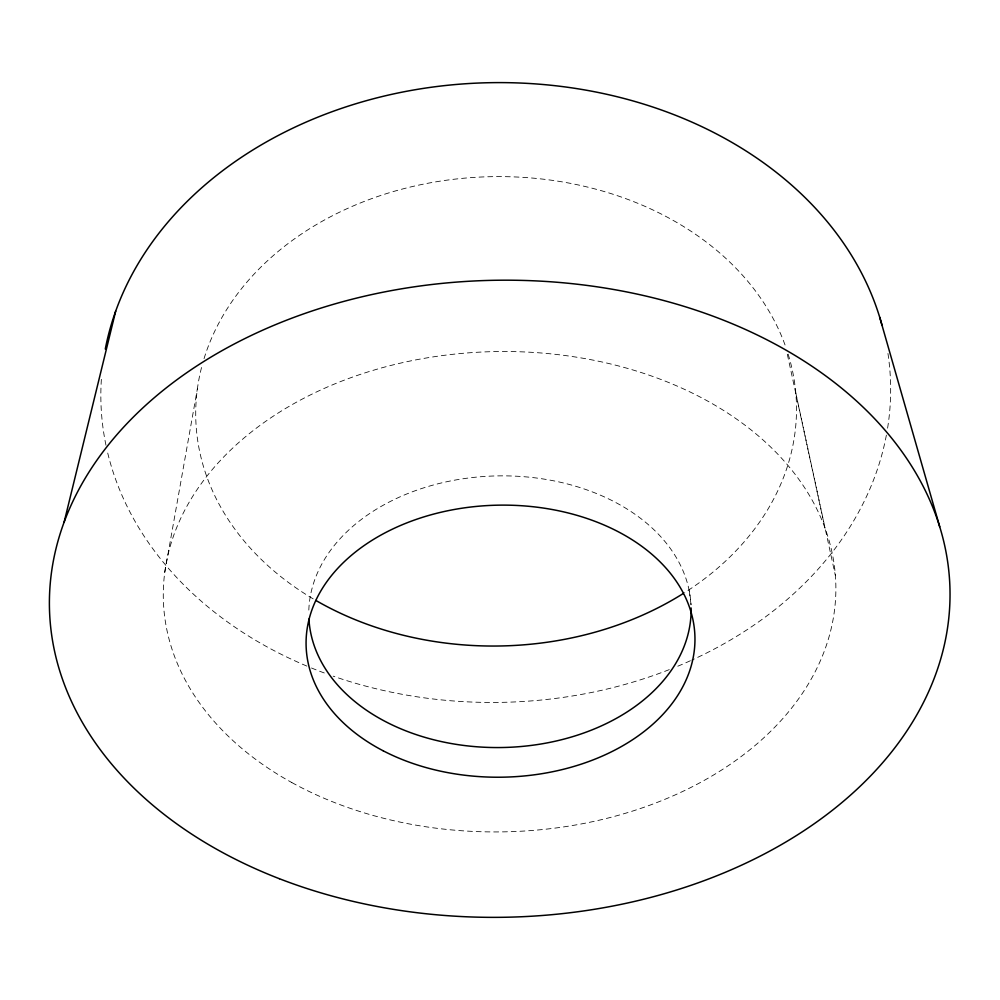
<?xml version="1.0" encoding="UTF-8"?>
<svg xmlns="http://www.w3.org/2000/svg" width="1000" height="1000" viewBox="0 0 1000 1000"><rect width="100%" height="100%" fill="white"/><g stroke="black" fill="none" stroke-linecap="round" stroke-linejoin="round"><path stroke-width="0.75" stroke-dasharray="5 3.75" d="M164.75 572.312L197.387 388.775M795.8 393.025L835.387 575.588M787.325 354.325L824.975 528.013M689.262 590.938L691.375 607.188M308.825 610.075A191.2 135.825 -1.1 0 1 498.85 475.875A191.2 135.825 -1.1 0 1 691 604.862M886.375 435.138A394.938 309.887 -1.1 0 1 691.812 660.1M690.4 660.738A394.938 309.887 -1.1 0 1 676.35 666.8M669.262 669.638A394.938 309.887 -1.1 0 1 333.15 676.15M324.288 672.975A394.938 309.887 -1.1 0 1 308.312 666.688M306.875 666.087A394.938 309.887 -1.1 0 1 107.312 451.3M105.975 445.238A394.938 309.887 -1.1 0 1 101.587 376.413M887.95 353.475A394.938 309.887 -1.1 0 1 887.45 429.038M788.125 354.087A300.413 234.688 -1.1 0 1 684.638 592.65M313.188 598.875A300.413 234.688 -1.1 0 1 202.288 364.663M204.037 358.65A300.413 234.688 -1.1 0 1 491.087 176.688A300.413 234.688 -1.1 0 1 785.675 346.712M291.788 782.537A336.337 240.175 -1.1 0 0 832.475 622.675A336.337 240.175 -1.1 0 0 374.45 369.95A336.337 240.175 -1.1 0 0 291.788 782.537"/><path stroke-width="1.5" d="M64.188 521.9L115.688 311.137M879.725 317.288L939.7 526.712M691.112 607.975A191.2 135.825 -1.1 0 1 505.188 747.45A191.2 135.825 -1.1 0 1 308.925 619.05M105.288 349.05A394.938 309.887 -1.1 0 1 483.738 82.85A394.938 309.887 -1.1 0 1 881.888 324.775M683.35 593.45A300.413 234.688 -1.1 0 1 315.812 600.413M279.375 878.713A450.375 318.538 -1.1 0 0 950 590.525A450.375 318.538 -1.1 0 0 269.738 327.088A450.375 318.538 -1.1 0 0 279.375 878.713M383.275 750.85A194.462 136.025 -1.1 0 0 693.475 656.062A194.462 136.025 -1.1 0 0 424.8 516.613A194.462 136.025 -1.1 0 0 383.275 750.85"/></g></svg>
